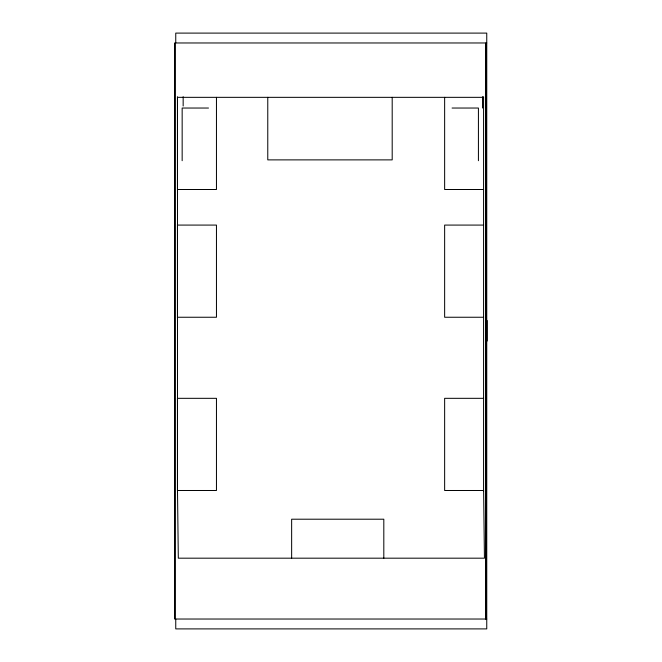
<?xml version="1.0" encoding="UTF-8"?>
<svg xmlns="http://www.w3.org/2000/svg" width="662" height="662" viewBox="0 0 662 662"><rect width="100%" height="100%" fill="white"/><g stroke="black" fill="none" stroke-linecap="round" stroke-linejoin="round"><path stroke-width="0.99" d="M486.752 42.972L174.934 42.972L174.934 619.028L486.752 619.028M483.616 97.339L177.49 97.339L177.49 490.492L178.31 558.182L484.443 558.182L483.616 490.492L444.641 490.492L444.641 398.325L483.616 398.325M208.497 108.038L182.158 108.038L182.158 160.709M452.08 108.038L478.419 108.038L478.419 160.709M177.49 189.506L216.457 189.506L216.457 97.339M483.616 189.506L444.641 189.506L444.641 97.339M177.49 225.08L216.457 225.08L216.457 317.247L177.49 317.247M483.616 225.08L444.641 225.08L444.641 317.247L483.616 317.247M177.49 398.325L216.457 398.325L216.457 490.492L177.49 490.492M487.141 320.499L487.141 341.071M486.313 42.972L486.371 619.218M483.574 96.776L483.574 491.163M482.532 96.677L482.532 108.038M392.194 97.339L392.194 159.881L267.771 159.881L267.771 97.339M383.811 558.182L383.811 519.207L291.644 519.207L291.644 558.182M183.159 96.726L183.159 106.019M177.441 96.776L177.441 189.787M177.441 224.377L177.441 317.942M177.441 398.102L177.441 491.163M175.753 42.972L175.753 33.1L486.752 33.1L486.752 628.9L175.753 628.9L175.753 619.028M174.983 42.972L174.983 619.028M485.982 619.028L485.982 42.972L485.933 619.028"/></g></svg>
